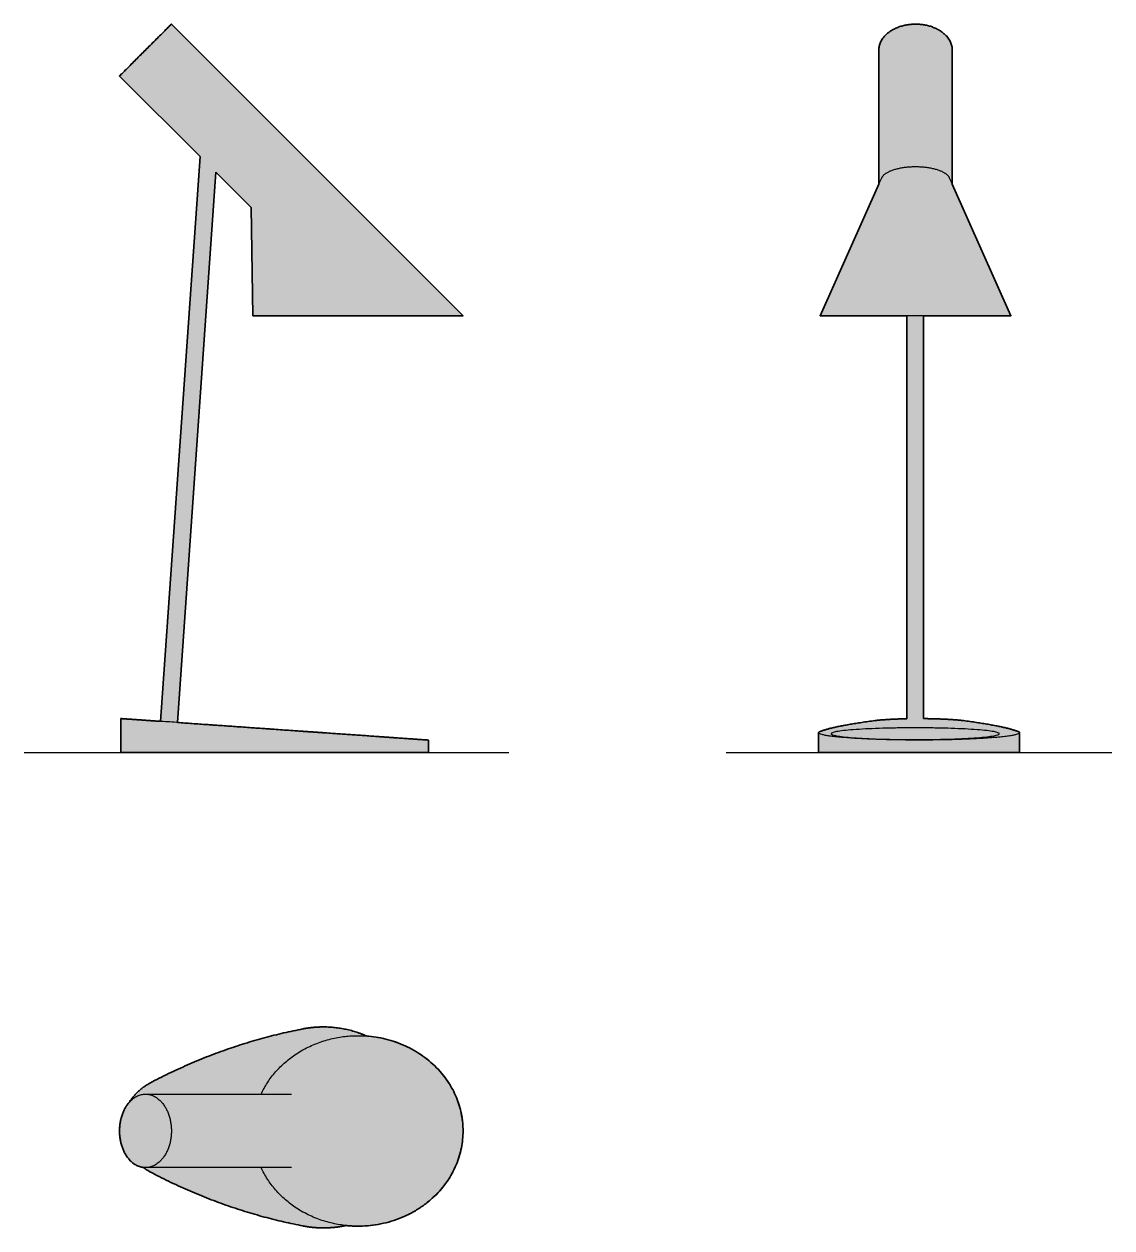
# Model space of a CAD drawing. Header units: millimetres. Extents: x 0 to 647, y -283 to 434.
import ezdxf

# ---------------------------------------------------------------- set-up
doc = ezdxf.new("R2010")
doc.units = ezdxf.units.MM
doc.layers.add('Blocks', color=7, linetype='Continuous')
doc.layers.add('Blocks$Fill', color=7, linetype='Continuous', true_color=0xffffff)
for name, color, linetype, lineweight, true_color in [('Blocks$Inner', 7, 'Continuous', 25, 0x007f00), ('Blocks$Outline', 7, 'Continuous', 35, 0xff3f3f), ('Groud', 7, 'Continuous', 25, 0x243775)]:
    doc.layers.add(name, color=color, linetype=linetype, lineweight=lineweight, true_color=true_color)

# ---------------------------------------------------------------- blocks, each defined once
blk = doc.blocks.new('AJ Mini Table Lamp Top')
at = {"layer": 'Blocks$Fill'}
blk.add_hatch(color=256, dxfattribs=at).paths.add_polyline_path([(109.15, 60.73), (110.7, 61.01), (112.25, 61.25), (113.79, 61.46), (115.32, 61.62), (116.84, 61.75), (118.35, 61.83), (119.85, 61.89), (121.34, 61.9), (122.89, 61.88), (124.45, 61.83), (126.03, 61.73), (127.63, 61.59), (129.23, 61.42), (130.84, 61.19), (132.46, 60.93), (134.08, 60.62), (135.71, 60.27), (137.34, 59.87), (138.97, 59.43), (140.6, 58.94), (142.22, 58.4), (143.85, 57.81), (145.46, 57.18), (147.07, 56.5), (148.41, 56.39), (149.76, 56.25), (151.12, 56.08), (152.48, 55.88), (153.85, 55.66), (155.22, 55.4), (156.6, 55.12), (157.97, 54.8), (159.35, 54.46), (160.72, 54.08), (162.1, 53.67), (163.47, 53.23), (164.83, 52.76), (166.19, 52.26), (167.54, 51.73), (168.88, 51.17), (170.21, 50.57), (171.54, 49.95), (172.85, 49.29), (174.14, 48.6), (175.42, 47.89), (176.69, 47.14), (177.94, 46.36), (179.17, 45.56), (180.38, 44.73), (181.57, 43.86), (182.73, 42.98), (183.88, 42.06), (185, 41.12), (186.09, 40.16), (187.16, 39.17), (188.2, 38.16), (189.21, 37.12), (190.2, 36.07), (191.15, 34.99), (192.07, 33.9), (192.96, 32.78), (193.83, 31.65), (194.65, 30.51), (195.45, 29.35), (196.21, 28.18), (196.94, 26.99), (197.63, 25.79), (198.29, 24.58), (198.92, 23.37), (199.51, 22.14), (200.07, 20.91), (200.59, 19.68), (201.08, 18.43), (201.53, 17.19), (201.95, 15.94), (202.34, 14.7), (202.69, 13.45), (203.01, 12.2), (203.3, 10.96), (203.55, 9.72), (203.77, 8.48), (203.96, 7.25), (204.12, 6.02), (204.25, 4.8), (204.35, 3.59), (204.42, 2.38), (204.46, 1.19), (204.48, 0), (204.46, -1.26), (204.42, -2.53), (204.34, -3.81), (204.22, -5.09), (204.08, -6.39), (203.9, -7.69), (203.68, -9), (203.43, -10.32), (203.15, -11.63), (202.82, -12.95), (202.46, -14.28), (202.06, -15.6), (201.63, -16.92), (201.15, -18.24), (200.64, -19.56), (200.09, -20.87), (199.5, -22.17), (198.87, -23.47), (198.2, -24.76), (197.49, -26.04), (196.75, -27.31), (195.97, -28.56), (195.15, -29.8), (194.29, -31.02), (193.39, -32.23), (192.46, -33.42), (191.5, -34.59), (190.5, -35.73), (189.46, -36.86), (188.4, -37.96), (187.3, -39.04), (186.17, -40.09), (185.01, -41.11), (183.82, -42.11), (182.61, -43.08), (181.37, -44.01), (180.1, -44.92), (178.81, -45.8), (177.5, -46.64), (176.17, -47.45), (174.82, -48.23), (173.46, -48.97), (172.07, -49.68), (170.68, -50.36), (169.27, -51), (167.84, -51.61), (166.41, -52.18), (164.97, -52.71), (163.53, -53.21), (162.08, -53.68), (160.62, -54.11), (159.16, -54.5), (157.71, -54.87), (156.25, -55.19), (154.79, -55.49), (153.34, -55.75), (151.89, -55.97), (150.45, -56.17), (149.01, -56.33), (147.58, -56.46), (146.16, -56.56), (144.75, -56.64), (143.35, -56.68), (141.96, -56.69), (140.19, -56.67), (138.4, -56.6), (136.59, -56.48), (134.76, -56.32), (133.05, -56.66), (131.35, -56.95), (129.65, -57.2), (127.96, -57.4), (126.28, -57.55), (124.62, -57.66), (122.97, -57.72), (121.34, -57.74), (119.85, -57.72), (118.35, -57.67), (116.84, -57.58), (115.32, -57.46), (113.79, -57.29), (112.25, -57.09), (110.7, -56.85), (109.15, -56.57), (103.41, -55.4), (97.67, -54.13), (91.93, -52.74), (86.18, -51.24), (80.43, -49.63), (74.68, -47.9), (68.94, -46.06), (63.21, -44.11), (57.5, -42.04), (51.8, -39.85), (46.12, -37.55), (40.46, -35.13), (34.83, -32.6), (29.24, -29.95), (23.67, -27.18), (18.14, -24.3), (17.62, -24.02), (17.11, -23.73), (16.6, -23.42), (16.09, -23.11), (15.59, -22.79), (15.09, -22.46), (14.6, -22.11), (14.11, -21.76), (13.78, -21.72), (13.45, -21.66), (13.11, -21.59), (12.77, -21.52), (12.44, -21.43), (12.1, -21.33), (11.76, -21.21), (11.42, -21.09), (11.08, -20.96), (10.75, -20.81), (10.41, -20.65), (10.07, -20.48), (9.74, -20.3), (9.4, -20.1), (9.07, -19.9), (8.74, -19.68), (8.41, -19.45), (8.09, -19.21), (7.76, -18.95), (7.45, -18.69), (7.13, -18.41), (6.82, -18.12), (6.51, -17.82), (6.21, -17.51), (5.91, -17.19), (5.62, -16.86), (5.34, -16.51), (5.05, -16.16), (4.78, -15.8), (4.51, -15.43), (4.25, -15.05), (3.99, -14.66), (3.74, -14.26), (3.5, -13.85), (3.27, -13.44), (3.04, -13.02), (2.82, -12.59), (2.61, -12.16), (2.41, -11.72), (2.21, -11.27), (2.03, -10.82), (1.85, -10.36), (1.68, -9.9), (1.52, -9.44), (1.36, -8.97), (1.22, -8.5), (1.08, -8.03), (0.95, -7.55), (0.72, -6.6), (0.52, -5.64), (0.36, -4.69), (0.23, -3.73), (0.13, -2.78), (0.06, -1.84), (0.01, -0.91), (0, 0), (0, 0.55), (0.02, 1.11), (0.05, 1.68), (0.08, 2.24), (0.13, 2.81), (0.19, 3.39), (0.26, 3.97), (0.34, 4.54), (0.43, 5.13), (0.54, 5.71), (0.65, 6.29), (0.78, 6.87), (0.93, 7.45), (1.08, 8.02), (1.25, 8.6), (1.43, 9.17), (1.62, 9.73), (1.82, 10.29), (2.04, 10.84), (2.27, 11.39), (2.51, 11.93), (2.76, 12.46), (3.02, 12.98), (3.3, 13.49), (3.58, 13.99), (3.88, 14.48), (4.19, 14.95), (4.5, 15.42), (4.83, 15.87), (5.17, 16.3), (5.51, 16.73), (5.86, 17.13), (6.44, 18.01), (7.05, 18.87), (7.69, 19.71), (8.36, 20.53), (9.06, 21.33), (9.78, 22.11), (10.52, 22.87), (11.29, 23.6), (12.08, 24.31), (12.9, 24.99), (13.73, 25.64), (14.58, 26.27), (15.45, 26.86), (16.33, 27.43), (17.23, 27.96), (18.14, 28.47), (23.67, 31.35), (29.24, 34.11), (34.83, 36.76), (40.46, 39.29), (46.12, 41.71), (51.8, 44.01), (57.5, 46.2), (63.21, 48.27), (68.94, 50.23), (74.68, 52.07), (80.43, 53.79), (86.18, 55.4), (91.93, 56.9), (97.67, 58.29), (103.41, 59.57)], flags=0)
at = {"layer": 'Blocks$Inner'}
for points, weights in [([(18.14, 28.47), (61.22, 51.43), (109.15, 60.73)], [0.872470665533, 0.892427429943, 0.933437567367]), ([(0, 0), (0, 21.85), (15.45, 21.85)], [1, 0.707106781187, 1]), ([(5.86, 17.13), (10.52, 24.4), (18.14, 28.47)], [0.863537264953, 0.839810476193, 0.872470665533]), ([(15.45, 21.85), (30.89, 21.85), (30.89, 0)], [1, 0.707106781187, 1]), ([(15.45, -21.85), (0, -21.85), (0, 0)], [1, 0.707106781187, 1]), ([(30.89, 0), (30.89, -21.85), (15.45, -21.85)], [1, 0.707106781187, 1]), ([(18.14, -24.3), (16.03, -23.18), (14.11, -21.76)], [0.872470665533, 0.863184900282, 0.85845716131]), ([(109.15, -56.57), (61.22, -47.27), (18.14, -24.3)], [0.933437567367, 0.892427429943, 0.872470665533])]:
    blk.add_rational_spline(points, weights, degree=2, dxfattribs=at)
for points, weights, knots in [([(109.15, 60.73), (115.18, 61.9), (121.34, 61.9), (134.77, 61.9), (147.07, 56.5)], [0.933437567367, 0.961714228394, 1, 0.92002114398, 0.883721123791], [-1.7761242, -1.7761242, -1.7761242, -1.5707963, -1.5707963, -1.141867, -1.141867, -1.141867]), ([(84.28, 21.85), (100.32, 56.69), (141.96, 56.69), (204.48, 56.69), (204.48, 0)], [0.886820768142, 0.78375443182, 1, 0.707106781187, 1], [0.411064, 0.411064, 0.411064, 1.570796, 1.570796, 3.141593, 3.141593, 3.141593]), ([(204.48, 0), (204.48, -56.69), (141.96, -56.69), (100.32, -56.69), (84.28, -21.85)], [1, 0.707106781187, 1, 0.783753985373, 0.886821193711], [3.141593, 3.141593, 3.141593, 4.712389, 4.712389, 5.872124, 5.872124, 5.872124]), ([(134.77, -56.32), (128.13, -57.74), (121.34, -57.74), (115.18, -57.74), (109.15, -56.57)], [0.927902851238, 0.957900055239, 1, 0.961714228394, 0.933437567367], [-4.9381724, -4.9381724, -4.9381724, -4.712389, -4.712389, -4.5070611, -4.5070611, -4.5070611])]:
    blk.add_rational_spline(points, weights, degree=2, knots=knots, dxfattribs=at)
for points in [[(15.45, 21.85), (102.32, 21.85)], [(102.32, -21.85), (15.45, -21.85)]]:
    blk.add_open_spline(points, degree=1, dxfattribs=at)
at = {"layer": 'Blocks$Outline'}
for points, weights in [([(18.14, 28.47), (61.22, 51.43), (109.15, 60.73)], [0.872470665533, 0.892427429943, 0.933437567367]), ([(147.07, 56.5), (204.48, 52.24), (204.48, 0)], [0.968587218181, 0.723760039387, 1]), ([(5.86, 17.13), (10.52, 24.4), (18.14, 28.47)], [0.863537264953, 0.839810476193, 0.872470665533]), ([(0, 0), (0, 10.57), (5.86, 17.13)], [1, 0.833018206656, 0.856432895835]), ([(14.11, -21.76), (0, -20.03), (0, 0)], [0.96684819416, 0.724744851103, 1]), ([(18.14, -24.3), (16.03, -23.18), (14.11, -21.76)], [0.872470665533, 0.863184900282, 0.85845716131]), ([(109.15, -56.57), (61.22, -47.27), (18.14, -24.3)], [0.933437567367, 0.892427429943, 0.872470665533])]:
    blk.add_rational_spline(points, weights, degree=2, dxfattribs=at)
for points, weights, knots in [([(109.15, 60.73), (115.18, 61.9), (121.34, 61.9), (134.77, 61.9), (147.07, 56.5)], [0.933437567367, 0.961714228394, 1, 0.92002114398, 0.883721123791], [-1.7761242, -1.7761242, -1.7761242, -1.5707963, -1.5707963, -1.141867, -1.141867, -1.141867]), ([(204.48, 0), (204.48, -56.69), (141.96, -56.69), (138.35, -56.69), (134.77, -56.32), (134.76, -56.32)], [1, 0.707106781187, 1, 0.976637468507, 0.956998771172, 0.956995596111], [3.141593, 3.141593, 3.141593, 4.712389, 4.712389, 4.837683, 4.837703, 4.837703, 4.837703]), ([(134.76, -56.32), (128.13, -57.74), (121.34, -57.74), (115.18, -57.74), (109.15, -56.57)], [0.927908209636, 0.957903815326, 1, 0.961714228394, 0.933437567367], [-4.9381523, -4.9381523, -4.9381523, -4.712389, -4.712389, -4.5070611, -4.5070611, -4.5070611])]:
    blk.add_rational_spline(points, weights, degree=2, knots=knots, dxfattribs=at)
blk = doc.blocks.new('AJ Mini Table Lamp Front')
at = {"layer": 'Blocks$Fill'}
blk.add_hatch(color=256, dxfattribs=at).paths.add_polyline_path([(90.85, 418.13), (90.85, 418.48), (90.87, 418.82), (90.9, 419.17), (90.94, 419.52), (90.99, 419.87), (91.05, 420.23), (91.13, 420.59), (91.21, 420.94), (91.31, 421.3), (91.43, 421.66), (91.55, 422.02), (91.69, 422.38), (91.84, 422.74), (92.01, 423.1), (92.19, 423.46), (92.38, 423.82), (92.59, 424.18), (92.81, 424.53), (93.04, 424.88), (93.29, 425.23), (93.55, 425.57), (93.82, 425.92), (94.11, 426.25), (94.41, 426.59), (94.72, 426.92), (95.05, 427.24), (95.38, 427.56), (95.73, 427.87), (96.1, 428.18), (96.47, 428.48), (96.85, 428.77), (97.25, 429.06), (97.65, 429.34), (98.07, 429.61), (98.49, 429.87), (98.93, 430.13), (99.37, 430.37), (99.82, 430.61), (100.28, 430.84), (100.74, 431.06), (101.21, 431.27), (101.69, 431.48), (102.17, 431.67), (102.66, 431.85), (103.15, 432.03), (103.65, 432.19), (104.15, 432.35), (104.65, 432.5), (105.16, 432.63), (105.67, 432.76), (106.17, 432.88), (106.68, 432.98), (107.19, 433.08), (107.7, 433.17), (108.72, 433.32), (109.73, 433.44), (110.73, 433.52), (111.72, 433.57), (112.69, 433.58), (113.67, 433.57), (114.66, 433.52), (115.66, 433.44), (116.67, 433.32), (117.69, 433.17), (118.2, 433.08), (118.71, 432.98), (119.21, 432.88), (119.72, 432.76), (120.23, 432.63), (120.74, 432.5), (121.24, 432.35), (121.74, 432.19), (122.23, 432.03), (122.73, 431.85), (123.22, 431.67), (123.7, 431.48), (124.18, 431.27), (124.65, 431.06), (125.11, 430.84), (125.57, 430.61), (126.02, 430.37), (126.46, 430.13), (126.9, 429.87), (127.32, 429.61), (127.74, 429.34), (128.14, 429.06), (128.54, 428.77), (128.92, 428.48), (129.29, 428.18), (129.65, 427.87), (130, 427.56), (130.34, 427.24), (130.67, 426.92), (130.98, 426.59), (131.28, 426.25), (131.57, 425.92), (131.84, 425.57), (132.1, 425.23), (132.35, 424.88), (132.58, 424.53), (132.8, 424.18), (133.01, 423.82), (133.2, 423.46), (133.38, 423.1), (133.54, 422.74), (133.7, 422.38), (133.84, 422.02), (133.96, 421.66), (134.07, 421.3), (134.17, 420.94), (134.26, 420.59), (134.34, 420.23), (134.4, 419.87), (134.45, 419.52), (134.49, 419.17), (134.52, 418.82), (134.53, 418.48), (134.54, 418.13), (134.54, 338.22), (169.39, 260), (169.39, 260), (169.38, 260), (169.37, 260), (169.34, 260), (169.18, 260), (168.55, 260), (165.87, 260), (154.66, 260), (117.42, 260), (117.42, 20.19), (127.54, 19.95), (135.36, 19.55), (138.57, 19.29), (139.94, 19.15), (141.16, 19), (151.99, 17.44), (156.71, 16.65), (160.96, 15.85), (164.76, 15.05), (168.1, 14.25), (169.6, 13.84), (170.98, 13.44), (172.26, 13.04), (173.43, 12.64), (173.57, 12.58), (173.71, 12.53), (173.83, 12.48), (173.95, 12.42), (174, 12.4), (174.05, 12.37), (174.1, 12.34), (174.15, 12.31), (174.2, 12.29), (174.24, 12.26), (174.28, 12.23), (174.31, 12.21), (174.35, 12.18), (174.38, 12.15), (174.4, 12.14), (174.41, 12.13), (174.43, 12.11), (174.44, 12.1), (174.45, 12.09), (174.46, 12.07), (174.48, 12.06), (174.49, 12.05), (174.5, 12.03), (174.51, 12.02), (174.52, 12.01), (174.53, 12), (174.54, 11.98), (174.54, 11.97), (174.55, 11.96), (174.56, 11.94), (174.56, 11.93), (174.57, 11.92), (174.57, 11.92), (174.57, 11.91), (174.58, 11.9), (174.58, 11.9), (174.58, 11.89), (174.58, 11.88), (174.58, 11.88), (174.59, 11.87), (174.59, 11.86), (174.59, 11.86), (174.59, 11.85), (174.59, 11.84), (174.59, 11.84), (174.59, 11.83), (174.6, 11.83), (174.6, 11.82), (174.6, 11.81), (174.6, 11.81), (174.6, 11.8), (174.6, 11.79), (174.6, 11.79), (174.6, 0), (174.6, 0), (174.6, 0), (174.59, 0), (174.58, 0), (174.51, 0), (174.23, 0), (173.12, 0), (168.6, 0), (151.74, 0), (114.78, 0), (77.82, 0), (60.95, 0), (56.43, 0), (55.32, 0), (55.04, 0), (54.98, 0), (54.96, 0), (54.96, 0), (54.95, 0), (54.95, 0), (54.95, 11.79), (54.95, 11.79), (54.95, 11.8), (54.95, 11.81), (54.95, 11.81), (54.96, 11.82), (54.96, 11.83), (54.96, 11.83), (54.96, 11.84), (54.96, 11.84), (54.96, 11.85), (54.96, 11.86), (54.96, 11.86), (54.97, 11.87), (54.97, 11.88), (54.97, 11.88), (54.97, 11.89), (54.97, 11.9), (54.98, 11.9), (54.98, 11.91), (54.98, 11.92), (54.98, 11.92), (54.99, 11.93), (54.99, 11.94), (55, 11.96), (55.01, 11.97), (55.01, 11.98), (55.02, 12), (55.03, 12.01), (55.04, 12.02), (55.05, 12.03), (55.06, 12.05), (55.07, 12.06), (55.09, 12.07), (55.1, 12.09), (55.11, 12.1), (55.13, 12.11), (55.14, 12.13), (55.15, 12.14), (55.17, 12.15), (55.2, 12.18), (55.24, 12.21), (55.27, 12.23), (55.31, 12.26), (55.36, 12.29), (55.4, 12.31), (55.45, 12.34), (55.5, 12.37), (55.55, 12.4), (55.6, 12.42), (55.72, 12.48), (55.84, 12.53), (55.98, 12.58), (56.13, 12.64), (57.29, 13.04), (58.57, 13.44), (59.95, 13.84), (61.45, 14.25), (64.79, 15.05), (68.59, 15.85), (72.84, 16.65), (77.56, 17.44), (88.39, 19), (89.61, 19.15), (90.98, 19.29), (94.19, 19.55), (102.01, 19.95), (107.42, 20.11), (107.42, 260), (70.52, 260), (59.46, 260), (56.83, 260), (56.2, 260), (56.05, 260), (56.01, 260), (56, 260), (56, 260), (56, 260), (90.85, 338.22)], flags=0)
at = {"layer": 'Blocks$Inner'}
for points, weights in [([(90.85, 418.13), (90.85, 433.58), (112.69, 433.58)], [1, 0.707106781187, 1]), ([(112.69, 433.58), (134.54, 433.58), (134.54, 418.13)], [1, 0.707106781187, 1]), ([(92.61, 342.17), (95.55, 348.77), (112.69, 348.77)], [1, 0.765342719948, 1]), ([(112.69, 348.77), (129.84, 348.77), (132.78, 342.17)], [1, 0.765342719948, 1]), ([(112.69, 260), (56, 260), (56, 260)], [1, 0.707106781187, 1]), ([(169.39, 260), (169.39, 260), (112.69, 260)], [1, 0.707106781187, 1]), ([(56.13, 12.64), (65.42, 15.99), (88.39, 19)], [0.933437567367, 0.892427429943, 0.872470665533]), ([(112.47, 14.69), (62.47, 14.69), (62.47, 11.19)], [1, 0.707106781187, 1]), ([(88.39, 19), (93.13, 19.62), (102.01, 19.95)], [0.872470665533, 0.834636115654, 0.872470665533]), ([(102.01, 19.95), (104.61, 20.05), (107.42, 20.11)], [0.872470665533, 0.884480756232, 0.90411574423]), ([(162.47, 11.19), (162.47, 14.69), (112.47, 14.69)], [1, 0.707106781187, 1]), ([(117.42, 20.19), (122.77, 20.13), (127.54, 19.95)], [0.943363364267, 0.894771832635, 0.872470665533]), ([(127.54, 19.95), (136.42, 19.62), (141.16, 19)], [0.872470665533, 0.834636115654, 0.872470665533]), ([(141.16, 19), (164.13, 15.99), (173.43, 12.64)], [0.872470665533, 0.892427429943, 0.933437567367]), ([(54.95, 11.79), (54.95, 12.22), (56.13, 12.64)], [1, 0.961714228394, 0.933437567367]), ([(77.82, 8.36), (54.95, 9.7), (54.95, 11.79)], [0.855180500589, 0.838116916191, 1]), ([(62.47, 11.19), (62.47, 7.7), (112.47, 7.7)], [1, 0.707106781187, 1]), ([(114.78, 7.42), (93.85, 7.42), (77.82, 8.36)], [1, 0.868989864995, 0.855180500589]), ([(112.47, 7.7), (162.47, 7.7), (162.47, 11.19)], [1, 0.707106781187, 1]), ([(151.74, 8.36), (135.7, 7.42), (114.78, 7.42)], [0.855180500589, 0.868989864995, 1]), ([(174.6, 11.79), (174.6, 9.7), (151.74, 8.36)], [1, 0.838116916191, 0.855180500589]), ([(173.43, 12.64), (174.6, 12.22), (174.6, 11.79)], [0.933437567367, 0.961714228394, 1]), ([(77.82, 0), (54.95, 0), (54.95, 0)], [1, 0.906307787037, 1]), ([(114.78, 0), (93.85, 0), (77.82, 0)], [1, 0.939692620786, 1]), ([(151.74, 0), (135.7, 0), (114.78, 0)], [1, 0.939692620786, 1]), ([(174.6, 0), (174.6, 0), (151.74, 0)], [1, 0.906307787037, 1])]:
    blk.add_rational_spline(points, weights, degree=2, dxfattribs=at)
for points in [[(90.85, 338.22), (90.85, 418.13)], [(134.54, 418.13), (134.54, 338.22)], [(56, 260), (92.61, 342.17)], [(132.78, 342.17), (169.39, 260)], [(107.42, 20.11), (107.42, 260)], [(117.42, 260), (117.42, 20.19)], [(54.95, 0), (54.95, 11.79)], [(174.6, 11.79), (174.6, 0)]]:
    blk.add_open_spline(points, degree=1, dxfattribs=at)
at = {"layer": 'Blocks$Outline'}
for points in [[(90.85, 338.22), (90.85, 418.13)], [(134.54, 418.13), (134.54, 338.22)], [(56, 260), (90.85, 338.22)], [(134.54, 338.22), (169.39, 260)], [(107.42, 20.11), (107.42, 260)], [(117.42, 260), (117.42, 20.19)], [(54.95, 0), (54.95, 11.79)], [(174.6, 11.79), (174.6, 0)]]:
    blk.add_lwpolyline(points, dxfattribs=at)
for points, weights in [([(90.85, 418.13), (90.85, 433.58), (112.69, 433.58)], [1, 0.707106781187, 1]), ([(112.69, 433.58), (134.54, 433.58), (134.54, 418.13)], [1, 0.707106781187, 1]), ([(107.42, 260), (56, 260), (56, 260)], [0.964565949914, 0.726048830228, 1]), ([(169.39, 260), (169.39, 260), (117.42, 260)], [1, 0.724108441654, 0.967970480027]), ([(56.13, 12.64), (65.42, 15.99), (88.39, 19)], [0.933437567367, 0.892427429943, 0.872470665533]), ([(88.39, 19), (93.13, 19.62), (102.01, 19.95)], [0.872470665533, 0.834636115654, 0.872470665533]), ([(102.01, 19.95), (104.61, 20.05), (107.42, 20.11)], [0.872470665533, 0.884477149294, 0.904103951138]), ([(117.42, 20.19), (122.77, 20.13), (127.54, 19.95)], [0.943363364267, 0.894771832635, 0.872470665533]), ([(127.54, 19.95), (136.42, 19.62), (141.16, 19)], [0.872470665533, 0.834636115654, 0.872470665533]), ([(141.16, 19), (164.13, 15.99), (173.43, 12.64)], [0.872470665533, 0.892427429943, 0.933437567367]), ([(54.95, 11.79), (54.95, 12.22), (56.13, 12.64)], [1, 0.961714228394, 0.933437567367]), ([(173.43, 12.64), (174.6, 12.22), (174.6, 11.79)], [0.933437567367, 0.961714228394, 1]), ([(77.82, 0), (54.95, 0), (54.95, 0)], [1, 0.906307787037, 1]), ([(114.78, 0), (93.85, 0), (77.82, 0)], [1, 0.939692620786, 1]), ([(151.74, 0), (135.7, 0), (114.78, 0)], [1, 0.939692620786, 1]), ([(174.6, 0), (174.6, 0), (151.74, 0)], [1, 0.906307787037, 1])]:
    blk.add_rational_spline(points, weights, degree=2, dxfattribs=at)
blk = doc.blocks.new('AJ Mini Table Lamp Side')
at = {"layer": 'Blocks$Fill'}
blk.add_hatch(color=256, dxfattribs=at).paths.add_polyline_path([(56.8, 402.69), (56.8, 402.69), (87.69, 433.58), (87.69, 433.58), (172.5, 348.77), (261.28, 260), (261.27, 260), (136.25, 260), (136.25, 260), (135.12, 324.36), (114.12, 345.37), (91.22, 17.86), (165.94, 12.64), (227.16, 8.36), (237.41, 7.64), (239.85, 7.47), (240.43, 7.43), (240.57, 7.42), (240.6, 7.42), (240.61, 7.42), (240.61, 7.42), (240.61, 7.42), (240.61, 7.42), (240.61, 0), (240.61, 0), (240.61, 0), (240.61, 0), (240.6, 0), (240.56, 0), (240.4, 0), (239.75, 0), (237.15, 0), (227.16, 0), (165.94, 0), (74.94, 0), (61.32, 0), (57.61, 0), (57.61, 20.21), (61.32, 19.95), (74.94, 19), (81.24, 18.56), (104.75, 354.74)], flags=0)
at = {"layer": 'Blocks$Inner'}
for points in [[(261.28, 260), (172.5, 348.77), (87.69, 433.58)], [(56.8, 402.69), (104.75, 354.74), (81.24, 18.56)], [(91.22, 17.86), (114.12, 345.37), (135.12, 324.36), (136.25, 260)]]:
    blk.add_lwpolyline(points, dxfattribs=at)
for points, weights, knots in [([(87.69, 433.58), (87.69, 433.58), (72.25, 418.13), (56.8, 402.69), (56.8, 402.69)], [1, 0.707106781187, 1, 0.707106781187, 1], [-28.711646, -28.711646, -28.711646, 5.603032, 5.603032, 39.91771, 39.91771, 39.91771]), ([(136.25, 260), (136.25, 260), (198.76, 260), (261.28, 260), (261.28, 260)], [1, 0.707106781187, 1, 0.707106781187, 1], [-32.658626, -32.658626, -32.658626, -31.08783, -31.08783, -29.517033, -29.517033, -29.517033]), ([(227.16, 8.36), (207.98, 9.7), (178.13, 11.79), (171.98, 12.22), (165.94, 12.64)], [0.855180500589, 0.838116916191, 1, 0.961714228394, 0.933437567367], [235.671639, 235.671639, 235.671639, 236.539824, 236.539824, 236.745152, 236.745152, 236.745152])]:
    blk.add_rational_spline(points, weights, degree=2, knots=knots, dxfattribs=at)
for points, weights in [([(172.5, 348.77), (172.5, 348.77), (172.5, 348.77)], [0.996863761971, 0.998423394324, 1]), ([(61.32, 19.95), (58.13, 20.18), (57.61, 20.21)], [0.872470665533, 0.900639737807, 0.970754419865]), ([(74.94, 19), (66.06, 19.62), (61.32, 19.95)], [0.872470665533, 0.834636115654, 0.872470665533]), ([(165.94, 12.64), (118.02, 15.99), (74.94, 19)], [0.933437567367, 0.892427429943, 0.872470665533]), ([(240.61, 7.42), (240.61, 7.42), (227.16, 8.36)], [1, 0.868989864995, 0.855180500589]), ([(57.61, 0), (58.13, 0), (61.32, 0)], [1, 0.978635576407, 1]), ([(61.32, 0), (66.06, 0), (74.94, 0)], [1, 0.956635161073, 1]), ([(74.94, 0), (118.02, 0), (165.94, 0)], [0.905601244704, 0.940486500571, 0.998753720932]), ([(165.94, 0), (202.94, 0), (227.16, 0)], [1, 0.861719357566, 1]), ([(227.16, 0), (240.61, 0), (240.61, 0)], [1, 0.939692620786, 1])]:
    blk.add_rational_spline(points, weights, degree=2, dxfattribs=at)
for points in [[(57.61, 20.21), (57.61, 0)], [(240.61, 0), (240.61, 7.42)]]:
    blk.add_open_spline(points, degree=1, dxfattribs=at)
at = {"layer": 'Blocks$Outline'}
for points in [[(87.69, 433.58), (172.5, 348.77)], [(104.75, 354.74), (56.8, 402.69)], [(81.24, 18.56), (104.75, 354.74)], [(114.12, 345.37), (91.22, 17.86)], [(135.12, 324.36), (114.12, 345.37)], [(172.5, 348.77), (261.28, 260)], [(136.25, 260), (135.12, 324.36)], [(57.61, 0), (57.61, 20.21)], [(240.61, 7.42), (240.61, 0)]]:
    blk.add_lwpolyline(points, dxfattribs=at)
for points, weights, knots in [([(56.8, 402.69), (56.8, 402.69), (72.25, 418.13), (87.69, 433.58), (87.69, 433.58)], [1, 0.707106781187, 1, 0.707106781187, 1], [-68.629357, -68.629357, -68.629357, -34.314678, -34.314678, 0, 0, 0]), ([(261.28, 260), (261.28, 260), (198.76, 260), (136.25, 260), (136.25, 260)], [1, 0.707106781187, 1, 0.707106781187, 1], [3.141593, 3.141593, 3.141593, 4.712389, 4.712389, 6.283185, 6.283185, 6.283185]), ([(165.94, 12.64), (171.98, 12.22), (178.13, 11.79), (207.98, 9.7), (227.16, 8.36)], [0.933437567367, 0.961714228394, 1, 0.838116916191, 0.855180500589], [4.507061, 4.507061, 4.507061, 4.712389, 4.712389, 5.580573, 5.580573, 5.580573])]:
    blk.add_rational_spline(points, weights, degree=2, knots=knots, dxfattribs=at)
for points, weights in [([(57.61, 20.21), (58.13, 20.18), (61.32, 19.95)], [0.970754419865, 0.900639737807, 0.872470665533]), ([(61.32, 19.95), (66.06, 19.62), (74.94, 19)], [0.872470665533, 0.834636115654, 0.872470665533]), ([(74.94, 19), (78.07, 18.78), (81.24, 18.56)], [0.872470665533, 0.873891377834, 0.875418787503]), ([(91.22, 17.86), (127.11, 15.35), (165.94, 12.64)], [0.880473434289, 0.899926718372, 0.933437567367]), ([(227.16, 8.36), (240.61, 7.42), (240.61, 7.42)], [0.855180500589, 0.868989864995, 1]), ([(61.32, 0), (58.13, 0), (57.61, 0)], [1, 0.978635576407, 1]), ([(74.94, 0), (66.06, 0), (61.32, 0)], [1, 0.956635161073, 1]), ([(165.94, 0), (118.02, 0), (74.94, 0)], [0.998753720932, 0.940486500571, 0.905601244704]), ([(227.16, 0), (202.94, 0), (165.94, 0)], [1, 0.861719357566, 1]), ([(240.61, 0), (240.61, 0), (227.16, 0)], [1, 0.939692620786, 1])]:
    blk.add_rational_spline(points, weights, degree=2, dxfattribs=at)

msp = doc.modelspace()

# ---------------------------------------------------------------- linework, layer by layer
at = {"layer": 'Groud'}
for points in [[(0, 0), (288.44, 0)], [(417.92, 0), (647.47, 0)]]:
    msp.add_lwpolyline(points, dxfattribs=at)

# ---------------------------------------------------------------- block references
at = {"layer": 'Blocks'}
for name, p in [('AJ Mini Table Lamp Side', (0, 0)), ('AJ Mini Table Lamp Front', (417.92, 0)), ('AJ Mini Table Lamp Top', (56.8, -225.23))]:
    msp.add_blockref(name, p, dxfattribs=at)

doc.saveas('drawing.dxf')
